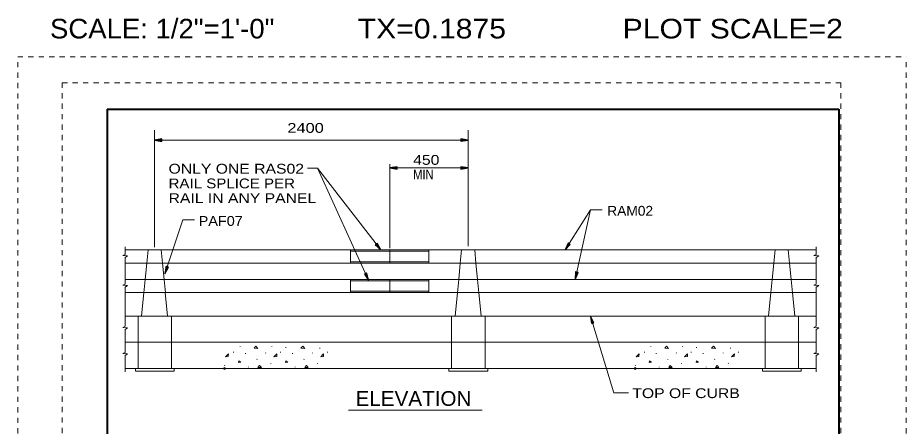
# Model space of a CAD drawing. Extents: x 1370 to 1391.7, y -905.5 to -882.8.
# Drawn here: x 1370 to 1387, y -890.56 to -882.75 of the extents above; entities that cross this region are included whole.
import ezdxf
from ezdxf.enums import TextEntityAlignment as Align

# ---------------------------------------------------------------- set-up
doc = ezdxf.new("R2010")
doc.units = 0
doc.header["$LTSCALE"] = 0.075
doc.header["$PDMODE"] = 32
doc.header["$PDSIZE"] = 0.0375
doc.linetypes.add('DOTTED', pattern=[1.5, 0.3, -1.2])
for name, color, linetype, lineweight in [('1', 7, 'Continuous', 13), ('2', 7, 'Continuous', 13), ('3', 7, 'Continuous', 13), ('4', 7, 'Continuous', 25), ('5', 7, 'Continuous', 13), ('6', 7, 'Continuous', 13), ('61', 7, 'DOTTED', 13), ('62', 7, 'DOTTED', 13), ('63', 7, 'Continuous', 40), ('8', 7, 'Continuous', 13)]:
    doc.layers.add(name, color=color, linetype=linetype, lineweight=lineweight)
doc.layers.add('9', color=7, linetype='Continuous')

msp = doc.modelspace()

# ---------------------------------------------------------------- linework, layer by layer
at = {"layer": '1'}
for p, q in [((1372.6175, -885.09308), (1378.6175, -885.09308)), ((1372.052, -887.278), (1372.052, -887.13075)), ((1385.27708, -887.278), (1385.27708, -887.13075)), ((1372.052, -887.84458), (1372.052, -887.33908)), ((1385.27708, -887.84458), (1385.27708, -887.33908)), ((1372.052, -888.651), (1372.052, -887.90575)), ((1385.27708, -888.651), (1385.27708, -887.90575)), ((1372.052, -889.151), (1372.052, -888.71208)), ((1385.27708, -889.151), (1385.27708, -888.71208)), ((1374.25292, -889.04833), (1374.25292, -889.03692)), ((1374.86008, -889.04833), (1374.86008, -889.03692)), ((1375.12975, -889.06525), (1375.12975, -889.05408)), ((1375.77842, -889.075), (1375.77842, -889.06325)), ((1382.11175, -889.04833), (1382.11175, -889.03692)), ((1382.71892, -889.04833), (1382.71892, -889.03692)), ((1382.98858, -889.06525), (1382.98858, -889.05408)), ((1383.63725, -889.075), (1383.63725, -889.06325)), ((1372.052, -889.5215), (1372.052, -889.21208)), ((1374.13008, -889.15158), (1374.13008, -889.1415)), ((1374.35792, -889.17692), (1374.35792, -889.1655)), ((1374.745, -889.16883), (1374.74167, -889.16075)), ((1375.0265, -889.15158), (1375.0265, -889.1415)), ((1375.254, -889.17692), (1375.254, -889.1655)), ((1375.64108, -889.16883), (1375.63742, -889.16075)), ((1375.929, -889.15158), (1375.929, -889.1415)), ((1381.98892, -889.15158), (1381.98892, -889.1415)), ((1382.21675, -889.17692), (1382.21675, -889.1655)), ((1382.60383, -889.16883), (1382.6005, -889.16075)), ((1382.88533, -889.15158), (1382.88533, -889.1415)), ((1383.11283, -889.17692), (1383.11283, -889.1655)), ((1383.49992, -889.16883), (1383.49625, -889.16075)), ((1383.78783, -889.15158), (1383.78783, -889.1415)), ((1385.27708, -889.5215), (1385.27708, -889.21208)), ((1373.95692, -889.40608), (1373.95967, -889.39458)), ((1374.41358, -889.43508), (1374.41458, -889.426)), ((1374.57725, -889.29033), (1374.582, -889.28125)), ((1374.83917, -889.36658), (1374.84158, -889.35483)), ((1375.31033, -889.43508), (1375.31033, -889.426)), ((1375.474, -889.29033), (1375.47775, -889.28125)), ((1375.73592, -889.36658), (1375.73725, -889.35483)), ((1381.81575, -889.40608), (1381.8185, -889.39458)), ((1382.27242, -889.43508), (1382.27342, -889.426)), ((1382.43608, -889.29033), (1382.44083, -889.28125)), ((1382.698, -889.36658), (1382.70042, -889.35483)), ((1383.16917, -889.43508), (1383.16917, -889.426)), ((1383.33283, -889.29033), (1383.33658, -889.28125)), ((1383.59475, -889.36658), (1383.59608, -889.35483))]:
    msp.add_line(p, q, dxfattribs=at)
for points in [[(1372.052, -887.278), (1372.00767, -887.29992), (1372.101, -887.3085), (1372.052, -887.33908)], [(1385.27708, -887.278), (1385.23275, -887.29992), (1385.32608, -887.3085), (1385.27708, -887.33908)], [(1372.052, -887.84458), (1372.00767, -887.8665), (1372.101, -887.87508), (1372.052, -887.90575)], [(1385.27708, -887.84458), (1385.23275, -887.8665), (1385.32608, -887.87508), (1385.27708, -887.90575)], [(1372.052, -888.651), (1372.00767, -888.67292), (1372.101, -888.6815), (1372.052, -888.71208)], [(1385.27708, -888.651), (1385.23275, -888.67292), (1385.32608, -888.6815), (1385.27708, -888.71208)], [(1372.052, -889.151), (1372.00767, -889.17292), (1372.101, -889.1815), (1372.052, -889.21208)], [(1385.27708, -889.151), (1385.23275, -889.17292), (1385.32608, -889.1815), (1385.27708, -889.21208)]]:
    msp.add_lwpolyline(points, dxfattribs=at)
for points in [[(1374.52025, -889.07058), (1374.55533, -889.0325), (1374.5955, -889.07533)], [(1375.416, -889.07058), (1375.45242, -889.0325), (1375.49125, -889.07533)], [(1382.37908, -889.07058), (1382.41417, -889.0325), (1382.45433, -889.07533)], [(1383.27483, -889.07058), (1383.31125, -889.0325), (1383.35008, -889.07533)], [(1374.02717, -889.23092), (1374.02992, -889.18), (1373.97417, -889.23433)], [(1374.95392, -889.23092), (1374.95733, -889.18), (1374.90158, -889.23433)], [(1375.85067, -889.23092), (1375.85308, -889.18), (1375.79767, -889.23433)], [(1381.886, -889.23092), (1381.88875, -889.18), (1381.833, -889.23433)], [(1382.81275, -889.23092), (1382.81617, -889.18), (1382.76042, -889.23433)], [(1383.7095, -889.23092), (1383.71192, -889.18), (1383.6565, -889.23433)], [(1374.22425, -889.34567), (1374.2695, -889.33992), (1374.231, -889.314)], [(1374.5965, -889.44325), (1374.62592, -889.40242), (1374.66133, -889.44125)], [(1375.12, -889.34567), (1375.16525, -889.33992), (1375.12675, -889.314)], [(1375.49225, -889.44325), (1375.52258, -889.40242), (1375.55708, -889.44125)], [(1382.08308, -889.34567), (1382.12833, -889.33992), (1382.08983, -889.314)], [(1382.45533, -889.44325), (1382.48475, -889.40242), (1382.52017, -889.44125)], [(1382.97883, -889.34567), (1383.02408, -889.33992), (1382.98558, -889.314)], [(1383.35108, -889.44325), (1383.38142, -889.40242), (1383.41592, -889.44125)]]:
    msp.add_lwpolyline(points, close=True, dxfattribs=at)
for p in [(1373.95692, -889.45775), (1381.81575, -889.45775)]:
    msp.add_point(p, dxfattribs=at)
at = {"layer": '2'}
for p, q in [((1372.052, -887.19375), (1377.1175, -887.19375)), ((1376.3675, -887.19375), (1376.3675, -887.44375)), ((1377.1175, -887.19375), (1385.27708, -887.19375)), ((1377.1175, -887.19375), (1377.1175, -887.44375)), ((1377.8675, -887.19375), (1377.8675, -887.44375)), ((1372.43683, -887.75625), (1372.46767, -887.44375)), ((1372.76717, -887.44375), (1372.79808, -887.75625)), ((1378.43683, -887.75625), (1378.46767, -887.44375)), ((1378.76717, -887.44375), (1378.79808, -887.75625)), ((1384.43683, -887.75625), (1384.46767, -887.44375)), ((1384.76717, -887.44375), (1384.79808, -887.75625)), ((1376.3675, -887.75625), (1376.3675, -888.00625)), ((1376.3675, -887.75625), (1376.3675, -888.00625)), ((1377.1175, -887.75625), (1377.1175, -888.00625)), ((1377.8675, -887.75625), (1377.8675, -888.00625)), ((1372.052, -888.00625), (1372.82283, -888.00625)), ((1372.3675, -888.45692), (1372.41208, -888.00625)), ((1372.82283, -888.00625), (1372.8675, -888.45692)), ((1372.8245, -888.00625), (1377.1175, -888.00625)), ((1377.1175, -888.00625), (1385.27708, -888.00625)), ((1378.3675, -888.45692), (1378.41208, -888.00625)), ((1378.82283, -888.00625), (1378.8675, -888.45692)), ((1384.3675, -888.45692), (1384.41208, -888.00625)), ((1384.82283, -888.00625), (1384.8675, -888.45692)), ((1372.052, -888.45692), (1385.27708, -888.45692)), ((1372.052, -888.95692), (1385.27708, -888.95692)), ((1372.052, -889.45692), (1385.27708, -889.45692)), ((1372.99217, -889.45692), (1372.99217, -889.51242)), ((1378.99217, -889.45692), (1378.99217, -889.51242)), ((1384.99217, -889.45692), (1384.99217, -889.51242))]:
    msp.add_line(p, q, dxfattribs=at)
for points in [[(1372.052, -887.44375), (1377.1175, -887.44375), (1385.27708, -887.44375)], [(1372.052, -887.75625), (1377.1175, -887.75625), (1385.27708, -887.75625)], [(1372.25025, -889.45692), (1372.25025, -889.51242), (1372.99217, -889.51242)], [(1378.25025, -889.45692), (1378.25025, -889.51242), (1378.99217, -889.51242)], [(1384.25025, -889.45692), (1384.25025, -889.51242), (1384.99217, -889.51242)]]:
    msp.add_lwpolyline(points, dxfattribs=at)
at = {"layer": '3'}
msp.add_line((1376.32625, -890.25458), (1378.88442, -890.25458), dxfattribs=at)
at = {"layer": '4', "lineweight": 13}
for p, q in [((1375.73458, -885.62775), (1375.54475, -885.62775)), ((1375.73458, -885.62775), (1376.94592, -887.19275)), ((1375.73458, -885.62775), (1376.71333, -887.77308)), ((1377.1175, -887.1565), (1377.1175, -885.55342)), ((1377.1175, -885.62592), (1378.61758, -885.62592)), ((1380.9595, -886.42825), (1380.66617, -887.75625))]:
    msp.add_line(p, q, dxfattribs=at)
at = {"layer": '4'}
for points in [[(1372.7595, -885.11708), (1372.7585, -885.11408), (1372.7575, -885.11108), (1372.7565, -885.10808), (1372.7555, -885.10508), (1372.7555, -885.10208), (1372.7555, -885.10108), (1372.7555, -885.09908), (1372.7545, -885.09708), (1372.7545, -885.09508), (1372.7545, -885.09308), (1372.7545, -885.09008), (1372.7555, -885.08608), (1372.7555, -885.08408), (1372.7555, -885.08008), (1372.7575, -885.07608), (1372.7585, -885.07308), (1372.7585, -885.07108), (1372.7595, -885.07008), (1372.6175, -885.09308), (1372.7595, -885.11708), (1372.7515, -885.11108), (1372.7505, -885.07608), (1372.6435, -885.09308), (1372.7515, -885.11108), (1372.7455, -885.10508), (1372.7435, -885.08308), (1372.6685, -885.09308), (1372.7455, -885.10508), (1372.7395, -885.10008), (1372.7365, -885.08708), (1372.6935, -885.09308), (1372.7395, -885.10008), (1372.7345, -885.09508), (1372.7325, -885.09008), (1372.7155, -885.09308), (1372.7345, -885.09508)], [(1378.4755, -885.06908), (1378.4765, -885.07208), (1378.4775, -885.07508), (1378.4785, -885.07808), (1378.4795, -885.08108), (1378.4795, -885.08408), (1378.4795, -885.08508), (1378.4795, -885.08708), (1378.4805, -885.08908), (1378.4805, -885.09108), (1378.4805, -885.09308), (1378.4805, -885.09608), (1378.4795, -885.10008), (1378.4795, -885.10208), (1378.4795, -885.10608), (1378.4775, -885.11008), (1378.4765, -885.11308), (1378.4765, -885.11508), (1378.4755, -885.11608), (1378.6175, -885.09308), (1378.4755, -885.06908), (1378.4835, -885.07508), (1378.4845, -885.11008), (1378.5915, -885.09308), (1378.4835, -885.07508), (1378.4895, -885.08108), (1378.4915, -885.10308), (1378.5665, -885.09308), (1378.4895, -885.08108), (1378.4955, -885.08608), (1378.4985, -885.09908), (1378.5415, -885.09308), (1378.4955, -885.08608), (1378.5005, -885.09108), (1378.5025, -885.09608), (1378.5195, -885.09308), (1378.5005, -885.09108)], [(1377.2595, -885.64992), (1377.2585, -885.64692), (1377.2575, -885.64392), (1377.2565, -885.64092), (1377.2555, -885.63792), (1377.2555, -885.63492), (1377.2555, -885.63392), (1377.2555, -885.63192), (1377.2545, -885.62992), (1377.2545, -885.62792), (1377.2545, -885.62592), (1377.2545, -885.62292), (1377.2555, -885.61892), (1377.2555, -885.61692), (1377.2555, -885.61292), (1377.2575, -885.60892), (1377.2585, -885.60592), (1377.2585, -885.60392), (1377.2595, -885.60292), (1377.1175, -885.62592), (1377.2595, -885.64992), (1377.2515, -885.64392), (1377.2505, -885.60892), (1377.1435, -885.62592), (1377.2515, -885.64392), (1377.2455, -885.63792), (1377.2435, -885.61592), (1377.1685, -885.62592), (1377.2455, -885.63792), (1377.2395, -885.63292), (1377.2365, -885.61992), (1377.1935, -885.62592), (1377.2395, -885.63292), (1377.2345, -885.62792), (1377.2325, -885.62292), (1377.2155, -885.62592), (1377.2345, -885.62792)], [(1378.47558, -885.60192), (1378.47658, -885.60492), (1378.47758, -885.60792), (1378.47858, -885.61092), (1378.47958, -885.61392), (1378.47958, -885.61692), (1378.47958, -885.61792), (1378.47958, -885.61992), (1378.48058, -885.62192), (1378.48058, -885.62392), (1378.48058, -885.62592), (1378.48058, -885.62892), (1378.47958, -885.63292), (1378.47958, -885.63492), (1378.47958, -885.63892), (1378.47758, -885.64292), (1378.47658, -885.64592), (1378.47658, -885.64792), (1378.47558, -885.64892), (1378.61758, -885.62592), (1378.47558, -885.60192), (1378.48358, -885.60792), (1378.48458, -885.64292), (1378.59158, -885.62592), (1378.48358, -885.60792), (1378.48958, -885.61392), (1378.49158, -885.63592), (1378.56658, -885.62592), (1378.48958, -885.61392), (1378.49558, -885.61892), (1378.49858, -885.63192), (1378.54158, -885.62592), (1378.49558, -885.61892), (1378.50058, -885.62392), (1378.50258, -885.62892), (1378.51958, -885.62592), (1378.50058, -885.62392)], [(1376.878, -887.06575), (1376.87625, -887.06842), (1376.8745, -887.071), (1376.87267, -887.07367), (1376.87092, -887.07625), (1376.86858, -887.07808), (1376.86775, -887.07875), (1376.86617, -887.07992), (1376.86525, -887.082), (1376.86367, -887.08317), (1376.86208, -887.08442), (1376.85967, -887.08625), (1376.85592, -887.08792), (1376.85433, -887.08917), (1376.85117, -887.09158), (1376.84675, -887.09242), (1376.84383, -887.0935), (1376.84225, -887.09475), (1376.84083, -887.0945), (1376.94592, -887.19275), (1376.878, -887.06575), (1376.87817, -887.07575), (1376.85108, -887.098), (1376.93, -887.17217), (1376.87817, -887.07575), (1376.87708, -887.08417), (1376.86092, -887.09925), (1376.91467, -887.15242), (1376.87708, -887.08417), (1376.87675, -887.092), (1376.86833, -887.10233), (1376.89942, -887.13267), (1376.87675, -887.092), (1376.87592, -887.099), (1376.87317, -887.10367), (1376.88592, -887.11525), (1376.87592, -887.099)], [(1380.57242, -887.0865), (1380.56933, -887.08575), (1380.56625, -887.085), (1380.56325, -887.08425), (1380.56017, -887.08342), (1380.55758, -887.08183), (1380.55675, -887.08133), (1380.55508, -887.08025), (1380.55283, -887.08), (1380.55117, -887.079), (1380.54942, -887.07792), (1380.54692, -887.07633), (1380.54408, -887.07333), (1380.54242, -887.07225), (1380.539, -887.07008), (1380.53667, -887.06625), (1380.53467, -887.06383), (1380.533, -887.06275), (1380.53267, -887.06142), (1380.47633, -887.19375), (1380.57242, -887.0865), (1380.56308, -887.09), (1380.53292, -887.07217), (1380.49025, -887.17175), (1380.56308, -887.09), (1380.55483, -887.09192), (1380.53517, -887.08183), (1380.50358, -887.15058), (1380.55483, -887.09192), (1380.54733, -887.09433), (1380.53475, -887.08992), (1380.51692, -887.1295), (1380.54733, -887.09433), (1380.5405, -887.09592), (1380.53517, -887.09492), (1380.52867, -887.11092), (1380.5405, -887.09592)], [(1372.88292, -887.52025), (1372.87975, -887.52025), (1372.87658, -887.52025), (1372.87342, -887.52025), (1372.87025, -887.52025), (1372.86742, -887.51925), (1372.8665, -887.519), (1372.86458, -887.51833), (1372.86233, -887.51867), (1372.8605, -887.518), (1372.85858, -887.51742), (1372.85575, -887.51642), (1372.85225, -887.51425), (1372.85033, -887.51358), (1372.84658, -887.51233), (1372.84342, -887.50917), (1372.84083, -887.50725), (1372.839, -887.50667), (1372.83833, -887.50533), (1372.81517, -887.64733), (1372.88292, -887.52025), (1372.87467, -887.52592), (1372.84117, -887.51583), (1372.82342, -887.62267), (1372.87467, -887.52592), (1372.86708, -887.52975), (1372.84558, -887.52467), (1372.83133, -887.599), (1372.86708, -887.52975), (1372.86042, -887.53383), (1372.84717, -887.53258), (1372.83925, -887.57525), (1372.86042, -887.53383), (1372.85408, -887.537), (1372.84875, -887.53733), (1372.84625, -887.55442), (1372.85408, -887.537)], [(1376.67625, -887.63392), (1376.67392, -887.63608), (1376.67158, -887.63825), (1376.66925, -887.64042), (1376.667, -887.64258), (1376.66425, -887.64383), (1376.66333, -887.64425), (1376.6615, -887.64508), (1376.66008, -887.64675), (1376.65825, -887.64758), (1376.6565, -887.64842), (1376.65375, -887.64967), (1376.64967, -887.65042), (1376.64783, -887.65125), (1376.64425, -887.65292), (1376.63975, -887.65275), (1376.63658, -887.65308), (1376.63483, -887.65392), (1376.6335, -887.65342), (1376.71333, -887.77308), (1376.67625, -887.63392), (1376.67408, -887.64367), (1376.64267, -887.65917), (1376.7025, -887.74942), (1376.67408, -887.64367), (1376.67108, -887.65167), (1376.65192, -887.66258), (1376.69217, -887.72667), (1376.67108, -887.65167), (1376.66908, -887.65917), (1376.6585, -887.66733), (1376.68175, -887.70392), (1376.66908, -887.65917), (1376.66658, -887.66583), (1376.66283, -887.66967), (1376.67267, -887.68392), (1376.66658, -887.66583)], [(1380.72025, -887.62275), (1380.71708, -887.62308), (1380.71392, -887.62342), (1380.71083, -887.62375), (1380.70767, -887.62408), (1380.70475, -887.62342), (1380.70375, -887.62325), (1380.70175, -887.62283), (1380.69958, -887.62333), (1380.69767, -887.62292), (1380.69575, -887.6225), (1380.69275, -887.62183), (1380.68908, -887.62), (1380.68717, -887.61958), (1380.68325, -887.61867), (1380.67975, -887.61592), (1380.67708, -887.61425), (1380.67508, -887.61383), (1380.67433, -887.61267), (1380.66617, -887.75625), (1380.72025, -887.62275), (1380.71267, -887.62925), (1380.67825, -887.62275), (1380.67175, -887.73083), (1380.71267, -887.62925), (1380.7055, -887.63383), (1380.68358, -887.63108), (1380.67717, -887.70642), (1380.7055, -887.63383), (1380.69933, -887.63867), (1380.686, -887.63875), (1380.68258, -887.682), (1380.69933, -887.63867), (1380.69333, -887.64242), (1380.688, -887.64333), (1380.68733, -887.66058), (1380.69333, -887.64242)], [(1380.978, -888.59975), (1380.98058, -888.59792), (1380.98317, -888.59608), (1380.98575, -888.59425), (1380.98833, -888.59242), (1380.99117, -888.5915), (1380.99208, -888.59125), (1380.994, -888.59067), (1380.99567, -888.58908), (1380.99758, -888.5885), (1380.9995, -888.58792), (1381.00233, -888.58708), (1381.0065, -888.58683), (1381.00833, -888.58625), (1381.01217, -888.58508), (1381.01658, -888.58583), (1381.01975, -888.58592), (1381.02167, -888.58533), (1381.02292, -888.586), (1380.95942, -888.45692), (1380.978, -888.59975), (1380.98142, -888.59033), (1381.01458, -888.57917), (1380.967, -888.48175), (1380.98142, -888.59033), (1380.98533, -888.58283), (1381.00583, -888.5745), (1380.97433, -888.50567), (1380.98533, -888.58283), (1380.98842, -888.57567), (1380.99992, -888.569), (1380.98167, -888.52958), (1380.98842, -888.57567), (1380.99175, -888.56942), (1380.99592, -888.566), (1380.98808, -888.55067), (1380.99175, -888.56942)]]:
    msp.add_lwpolyline(points, dxfattribs=at)
at = {"layer": '4', "lineweight": 13}
for points in [[(1381.18383, -886.42825), (1380.9595, -886.42825), (1380.47633, -887.19375)], [(1373.38458, -886.614), (1373.16025, -886.614), (1372.81517, -887.64733)], [(1381.68408, -889.924), (1381.408, -889.924), (1380.95942, -888.45692)]]:
    msp.add_lwpolyline(points, dxfattribs=at)
at = {"layer": '5'}
for p, q in [((1372.46767, -887.44375), (1372.4925, -887.19375)), ((1372.7425, -887.19375), (1372.76717, -887.44375)), ((1376.3675, -887.21875), (1377.8675, -887.21875)), ((1378.46767, -887.44375), (1378.4925, -887.19375)), ((1378.7425, -887.19375), (1378.76717, -887.44375)), ((1384.46767, -887.44375), (1384.4925, -887.19375)), ((1384.7425, -887.19375), (1384.76717, -887.44375)), ((1376.3675, -887.41875), (1377.8675, -887.41875)), ((1372.41158, -888.0115), (1372.43683, -887.75625)), ((1372.79808, -887.75625), (1372.82367, -888.01458)), ((1376.3675, -887.78125), (1377.8675, -887.78125)), ((1378.41158, -888.0115), (1378.43683, -887.75625)), ((1378.79808, -887.75625), (1378.82367, -888.01458)), ((1384.41158, -888.0115), (1384.43683, -887.75625)), ((1384.79808, -887.75625), (1384.82367, -888.01458)), ((1376.3675, -887.98125), (1377.8675, -887.98125)), ((1372.302, -888.45692), (1372.302, -889.45692)), ((1372.94042, -888.45692), (1372.94042, -889.45692)), ((1378.302, -888.45692), (1378.302, -889.45692)), ((1378.94042, -888.45692), (1378.94042, -889.45692)), ((1384.302, -888.45692), (1384.302, -889.45692)), ((1384.94042, -888.45692), (1384.94042, -889.45692))]:
    msp.add_line(p, q, dxfattribs=at)
at = {"layer": '6'}
for p, q in [((1372.6175, -884.90558), (1372.6175, -887.13875)), ((1378.6175, -884.90558), (1378.6175, -887.12108))]:
    msp.add_line(p, q, dxfattribs=at)
at = {"layer": '61'}
for p, q in [((1385.75, -883.995), (1370.85, -883.995)), ((1370.85, -883.995), (1370.85, -904.63)), ((1385.75, -883.995), (1385.75, -904.63))]:
    msp.add_line(p, q, dxfattribs=at)
at = {"layer": '62'}
for p, q in [((1370, -905.5), (1370, -883.5)), ((1370, -883.5), (1387, -883.5)), ((1387, -905.5), (1387, -883.5))]:
    msp.add_line(p, q, dxfattribs=at)
at = {"layer": '63'}
for p, q in [((1371.70833, -884.5), (1371.70833, -904.5)), ((1371.70833, -884.5), (1385.70833, -884.5)), ((1385.70833, -884.5), (1385.70833, -904.5))]:
    msp.add_line(p, q, dxfattribs=at)

# ---------------------------------------------------------------- texts
at = {"layer": '3', "width": 1.05}
msp.add_text('ELEVATION', height=0.2812, dxfattribs=at).set_placement((1376.46333, -890.17408))
at = {"layer": '8'}
for s, width, p in [('2400', 1.25, (1375.15842, -884.95342)), ('450', 1.2, (1377.56608, -885.56458)), ('ONLY ONE RAS02', 1.2, (1372.885, -885.73367)), ('MIN', 0.85, (1377.56608, -885.84575)), ('RAIL SPLICE PER', 1.15, (1372.885, -886.01483)), ('RAIL IN ANY PANEL', 1.2, (1372.885, -886.296)), ('RAM02', 1.05, (1381.27875, -886.53825)), ('PAF07', 1.1, (1373.46217, -886.732)), ('TOP OF CURB', 1.2, (1381.75883, -890.02575))]:
    msp.add_text(s, height=0.1875, dxfattribs=dict(at, width=width)).set_placement(p)
at = {"layer": '9'}
for s, width, p in [('SCALE: 1/2"=1\'-0"', 1.05, (1372.76367, -883.14883)), ('TX=0.1875', 1.15, (1377.92333, -883.14883)), ('PLOT SCALE=2', 1.15, (1383.68129, -883.14883))]:
    msp.add_text(s, height=0.375, dxfattribs=dict(at, width=width)).set_placement(p, align=Align.CENTER)

doc.saveas('drawing.dxf')
